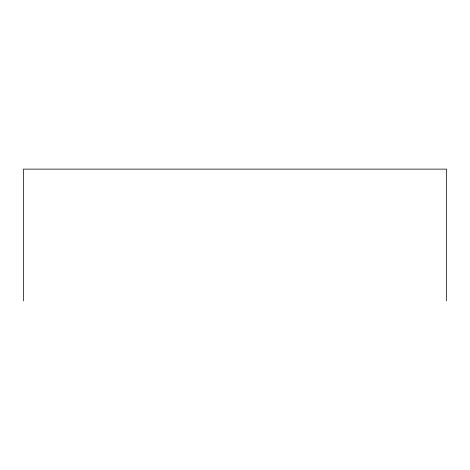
<?xml version="1.0" encoding="UTF-8"?>
<svg xmlns="http://www.w3.org/2000/svg" width="470" height="470" viewBox="0 0 470 470"><rect width="100%" height="100%" fill="white"/><g stroke="black" fill="none" stroke-linecap="round" stroke-linejoin="round"><path stroke-width="0.7" d="M446.5 300.882L446.5 169.118L23.5 169.118L23.5 300.882"/></g></svg>
